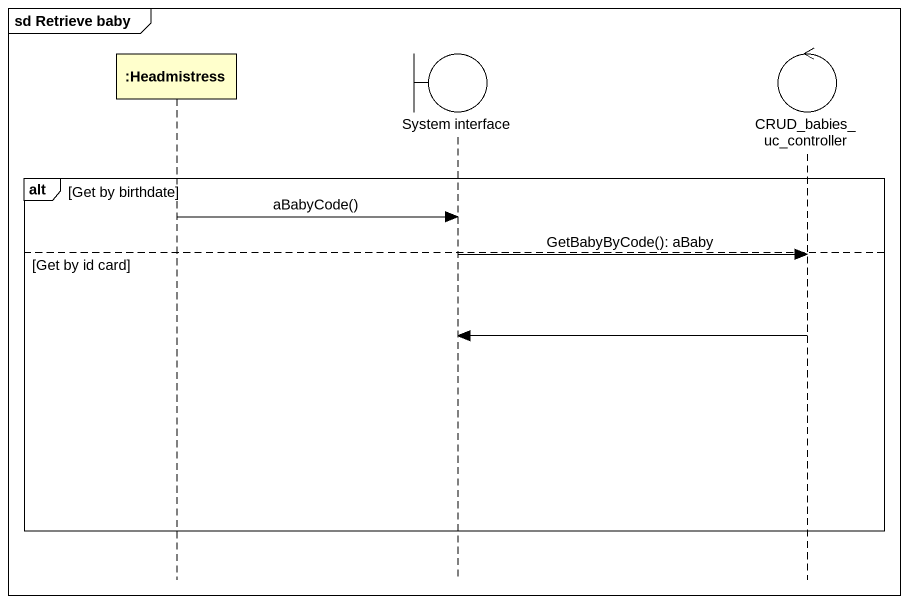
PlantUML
@startuml
mainframe sd Retrieve baby
hide footbox
participant ":Headmistress" as Headmistress
boundary "System interface" as System_interface
control CRUD_babies_uc_controller

alt Get by birthdate
  Headmistress -> System_interface : aBabyCode()
else Get by id card
  System_interface -> CRUD_babies_uc_controller : GetBabyByCode(): aBaby
  CRUD_babies_uc_controller -> System_interface
end
@enduml
